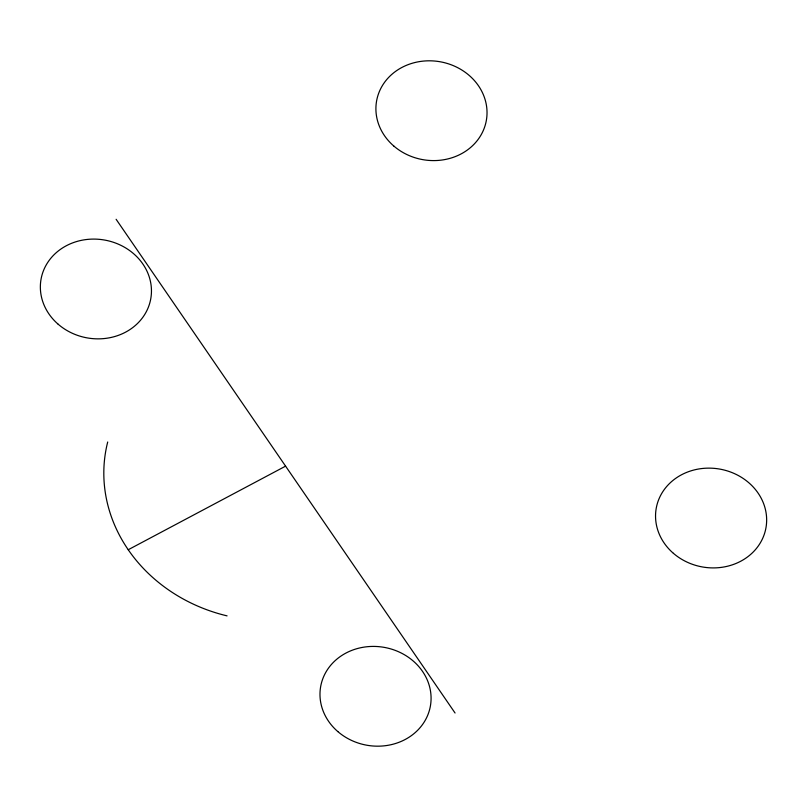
<?xml version="1.0" encoding="UTF-8"?>
<svg xmlns="http://www.w3.org/2000/svg" width="807" height="807" viewBox="0 0 807 807"><rect width="100%" height="100%" fill="white"/><g stroke="black" fill="none" stroke-linecap="round" stroke-linejoin="round"><path stroke-width="1.21" d="M128.232 549.738L285.587 466.143M116.117 219.282L455.057 713.005M227.07 615.872A158.606 141.447 10 0 1 107.704 441.994M58.205 324.263A55.733 49.701 10 0 0 150.092 301.879A55.733 49.701 10 0 0 79.419 240.789A55.733 49.701 10 0 0 58.205 324.263M337.83 731.586A55.733 49.701 10 0 0 429.717 709.192A55.733 49.701 10 0 0 359.044 648.112A55.733 49.701 10 0 0 337.83 731.586M393.766 145.996A55.733 49.701 10 0 0 485.663 123.602A55.733 49.701 10 0 0 414.98 62.512A55.733 49.701 10 0 0 393.766 145.996M673.391 553.309A55.733 49.701 10 0 0 765.288 530.925A55.733 49.701 10 0 0 694.605 469.835A55.733 49.701 10 0 0 673.391 553.309"/></g></svg>
